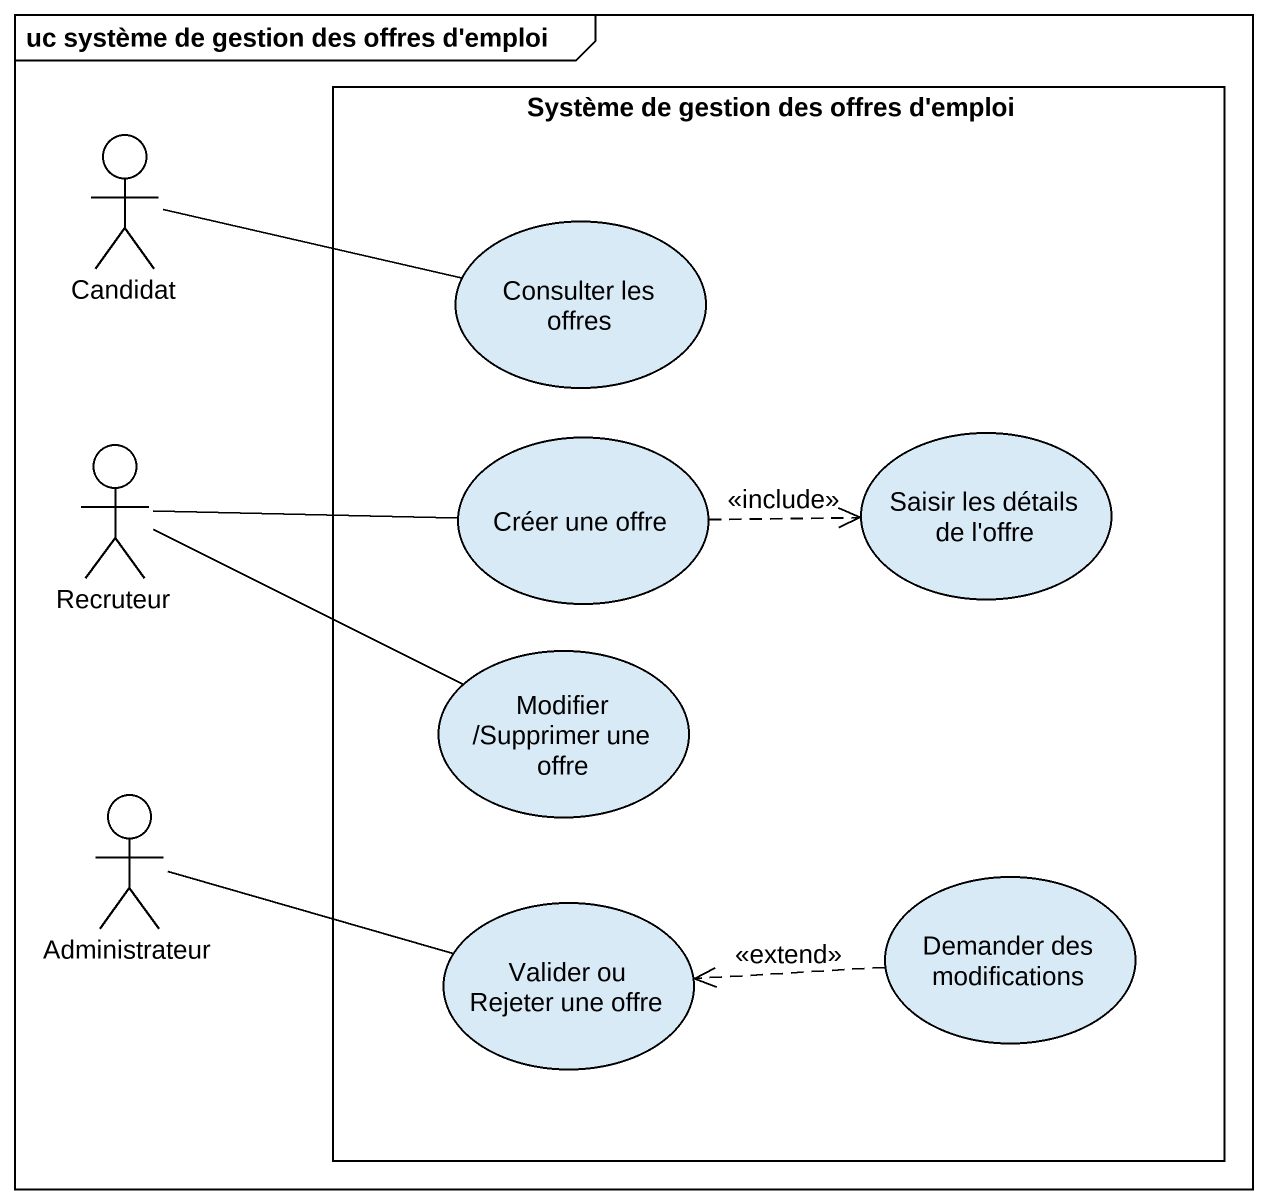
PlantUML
@startuml
mainframe uc système de gestion des offres d'emploi
actor Candidat
rectangle "Système de gestion des offres d'emploi" as Système_de_gestion_des {
  usecase "Consulter les offres" as Consulter_les_offres
  usecase "Créer une offre" as Créer_une_offre
  usecase "Saisir les détails de l'offre" as Saisir_les_détails_de_l
  usecase "Modifier /Supprimer une offre" as Modifier_Supprimer_une_offre
  usecase "Valider ou Rejeter une offre" as Valider_ou_Rejeter_une_offre
  usecase "Demander des modifications" as Demander_des_modifications
}
actor Recruteur
actor Administrateur
Candidat -right- Consulter_les_offres
Recruteur -right- Créer_une_offre
Recruteur -right- Modifier_Supprimer_une_offre
Créer_une_offre .right.> Saisir_les_détails_de_l : <<include>>
Administrateur -right- Valider_ou_Rejeter_une_offre
Demander_des_modifications .left.> Valider_ou_Rejeter_une_offre : <<extend>>
@enduml
